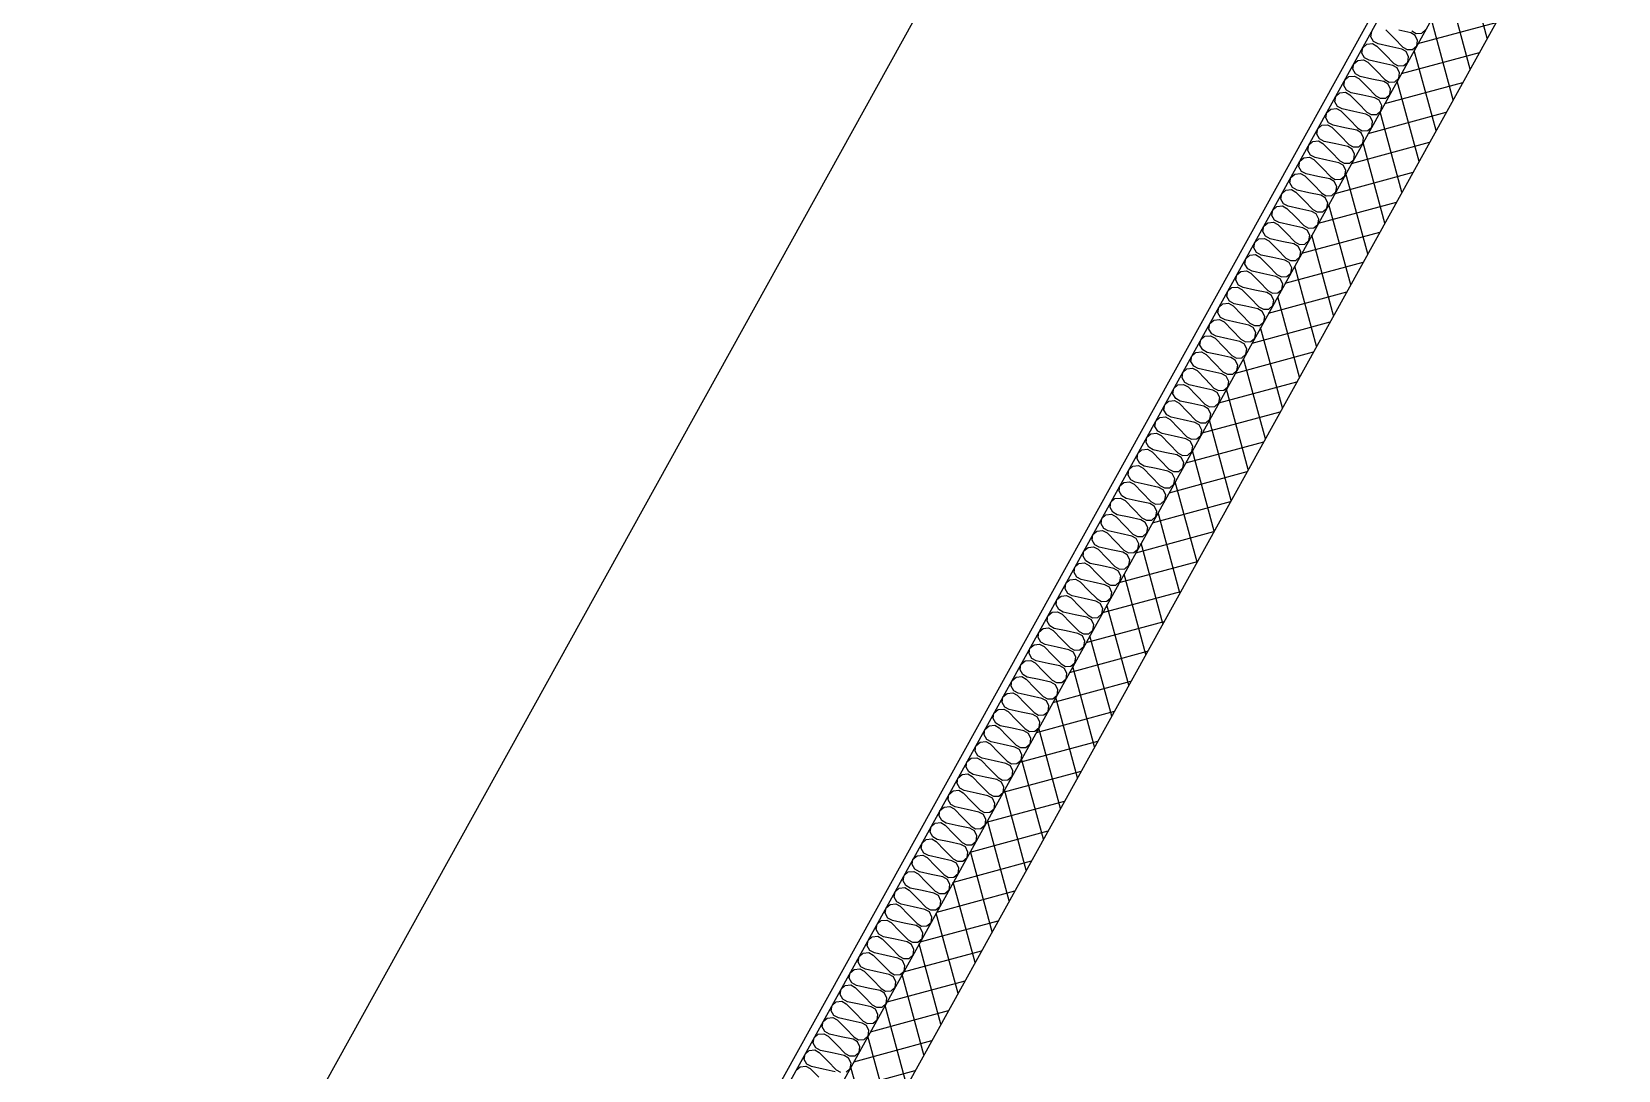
# Model space of a CAD drawing. Header units: millimetres. Extents: x -21000 to 567700, y 435000 to 850800.
# Drawn here: x 279980 to 284085, y 589809 to 592495 of the extents above; entities that cross this region are included whole.
import ezdxf
from ezdxf.xclip import XClip

# ---------------------------------------------------------------- set-up
doc = ezdxf.new("R2010")
doc.units = ezdxf.units.MM
doc.header["$LTSCALE"] = 700
doc.header["$XCLIPFRAME"] = 2
doc.linetypes.add('AB_Pbase$0$주차장기둥$0$CEN', pattern=[62, 60, -1, 0, -1])
doc.layers.get('0').update_dxf_attribs({"color": 2})
for name, color, linetype in [('AB_Pbase$0$ELE8', 8, 'Continuous'), ('AB_Pbase$0$FIN', 6, 'Continuous'), ('AB_Pbase$0$HAT-BR', 5, 'Continuous'), ('AB_Pbase$0$INS', 8, 'Continuous'), ('AB_Pbase$0$WAL', 3, 'Continuous'), ('AB_Pbase$0$주차장기둥$0$CEN_P', 244, 'AB_Pbase$0$주차장기둥$0$CEN')]:
    doc.layers.add(name, color=color, linetype=linetype)

# ---------------------------------------------------------------- blocks, each defined once
blk = doc.blocks.new('AB_Pbase$0$주차장기둥$0$cen 2bl 지하')
at = {"layer": 'AB_Pbase$0$주차장기둥$0$CEN_P', "color": 5}
blk.add_line((-17985.7, 66583), (-17985.7, 259281.2), dxfattribs=at)
blk = doc.blocks.new('AB_Pbase$0$주차장기둥')
at = {"rotation": 1.99999810188403}
blk.add_blockref('AB_Pbase$0$주차장기둥$0$cen 2bl 지하', (36991.8, -11666.7), dxfattribs=at)
blk = doc.blocks.new('AB_Pbase')
at = {"layer": 'AB_Pbase$0$ELE8'}
h = blk.add_hatch(dxfattribs=at)
h.set_pattern_fill('NET', color=256, scale=20, angle=15.182184)
h.paths.add_polyline_path([(273083.7, 576687.4), (271540, 577543.1), (269067.7, 573082.9), (269198.9, 573010.2), (271598.5, 577339.2), (273011, 576556.2)])
h.paths.add_polyline_path([(271036.4, 571991.6), (269969.4, 572583.1), (269896.7, 572451.9), (270963.7, 571860.4)])
h.paths.add_polyline_path([(267533.6, 573933.3), (268338.2, 573487.2), (268265.5, 573356), (267460.8, 573802.1)])
h.paths.add_polyline_path([(265762.5, 574915), (265689.7, 574783.8), (266666.9, 574242.1), (266739.6, 574373.3)])
h.paths.add_polyline_path([(282834.2, 606034.8), (283184, 605840.9), (283169.5, 605814.7), (283344.4, 605717.8), (283358.9, 605743.9), (283971.2, 605404.6), (286695.8, 610320), (286564.6, 610392.7), (286254.3, 609833), (283267.5, 611488.6), (283194.8, 611357.4), (286181.6, 609701.8), (283912.7, 605608.5), (280799.1, 607334.5), (280726.3, 607203.3), (282834.2, 606034.9)])
h.paths.add_polyline_path([(284863.4, 564098.5), (284936.1, 564229.7), (285618.3, 563851.5), (285545.6, 563720.4)])
h.paths.add_polyline_path([(288106.1, 564564.9), (288237.3, 564492.2), (288615.4, 565174.4), (288484.2, 565247.1)])
h.paths.add_polyline_path([(287614.8, 563328), (287687.5, 563459.2), (288859.5, 562809.5), (288786.8, 562678.3)])
h.paths.add_polyline_path([(290056.1, 561894.8), (289924.9, 561967.5), (289110.4, 560498.1), (289241.6, 560425.4)])
h.paths.add_polyline_path([(281687.8, 603760.5), (279492.5, 604977.4), (279630.7, 605226.6), (279761.9, 605153.9), (279696.4, 605035.8), (281760.5, 603891.7), (281687.8, 603760.5)])
h.paths.add_polyline_path([(282125.1, 603518.1), (286585.7, 601045.6), (286658.4, 601176.7), (282197.8, 603649.3), (282125.1, 603518.1)])
h.paths.add_polyline_path([(287197.9, 600706.2), (287270.6, 600837.4), (288119, 600367.1), (274239.1, 575327.1), (274107.9, 575399.8), (274340.4, 575819.3), (273623.2, 576216.8), (273695.9, 576348), (274413.1, 575950.5), (287915.1, 600308.6), (287197.9, 600706.2)])
at = {"layer": 'AB_Pbase$0$HAT-BR'}
h = blk.add_hatch(dxfattribs=at)
h.set_pattern_fill('ANSI31', color=256, scale=20, angle=145)
h.paths.add_polyline_path([(235929.4, 604527.6), (236063.8, 604661.9), (238153, 602571.6), (240063.6, 606018.4), (240229.8, 605926.3), (238280.5, 602409.7), (237010.4, 601140.3), (237826.9, 600323.4), (237692.5, 600189.1), (236741.7, 601140.4), (238029, 602427)])
h.paths.add_polyline_path([(238632.8, 599517.1), (232550.1, 593437.5), (232684.4, 593303.2), (238767.1, 599382.7)])
h.paths.add_polyline_path([(239573, 598576.4), (244422.5, 593724.3), (238339.7, 587644.8), (238205.4, 587779.2), (244153.8, 593724.4), (239438.6, 598442)])
h.paths.add_polyline_path([(253366.3, 576146.8), (254890.9, 574621.3), (254756.5, 574487), (253231.9, 576012.5)], flags=17)
h.paths.add_polyline_path([(246954.3, 581883.1), (245525.6, 580455.2), (245391.3, 580589.5), (246820, 582017.5)])
h.paths.add_polyline_path([(247173.6, 582371), (252407.6, 587602.2), (252541.9, 587467.8), (247308, 582236.6)])
h.paths.add_polyline_path([(260580.1, 582120.7), (261142.4, 583135.1), (260976.2, 583227.2), (260414, 582212.8)], flags=17)
h.paths.add_polyline_path([(263886.9, 576046.1), (264234.4, 575698.5), (264194.3, 575658.4), (265114.4, 575148.5), (265206.5, 575314.6)])
edge = h.paths.add_edge_path()
edge.add_line((263638.9, 581842.7), (261303.6, 583137.2))
edge.add_line((261303.6, 583137.2), (261395.8, 583303.3))
edge.add_line((261395.8, 583303.3), (265930.7, 580789.6))
edge.add_line((265930.7, 580789.6), (269809.1, 587786.6))
edge.add_line((269809.1, 587786.6), (269975.3, 587694.4))
edge.add_line((269975.3, 587694.4), (266096.8, 580697.5))
edge.add_line((266096.8, 580697.5), (266534.1, 580455.1))
edge.add_line((266534.1, 580455.1), (266442, 580288.9))
edge.add_line((266442, 580288.9), (263805.1, 581750.6))
edge.add_line((263638.9, 581842.7), (262485.1, 579761.3))
edge.add_line((263805.1, 581750.6), (261405.4, 577421.6))
edge.add_line((262393, 579595.1), (259935.3, 580957.4))
edge.add_line((262485.1, 579761.3), (259861.3, 581215.7))
edge.add_line((262393, 579595.1), (261239.3, 577513.7))
edge.add_line((259861.3, 581215.7), (259168.1, 579965.2))
edge.add_line((259334.3, 579873.1), (259168.1, 579965.2))
edge.add_line((259935.3, 580957.4), (259334.3, 579873.1))
edge.add_line((261239.3, 577513.7), (258615.4, 578968.1))
edge.add_line((258615.4, 578968.1), (258523.3, 578802))
edge.add_line((258523.3, 578802), (263739.4, 575910.6))
edge.add_line((263739.4, 575910.6), (263879.2, 576050.4))
edge.add_line((263879.2, 576050.4), (261405.4, 577421.6))
edge = h.paths.add_edge_path()
edge.add_line((273761.7, 610263.5), (273411.9, 610457.4))
edge.add_line((273411.9, 610457.4), (273281, 610221.2))
edge.add_line((273281, 610221.2), (271837.9, 611021.2))
edge.add_line((271837.9, 611021.2), (270579.8, 608751.5))
edge.add_line((270579.8, 608751.5), (267899.1, 610237.5))
edge.add_line((267899.1, 610237.5), (268345.1, 611042.1))
edge.add_line((268345.1, 611042.1), (267907.8, 611284.5))
edge.add_line((267907.8, 611284.5), (267461.8, 610479.9))
edge.add_line((267461.8, 610479.9), (264676.1, 612024))
edge.add_line((264676.1, 612024), (266867.4, 615977.3))
edge.add_line((266867.4, 615977.3), (266701.3, 616069.4))
edge.add_line((266701.3, 616069.4), (265295.3, 613533))
edge.add_line((265295.3, 613533), (264945.5, 613726.9))
edge.add_line((264945.5, 613726.9), (264853.4, 613560.7))
edge.add_line((264853.4, 613560.7), (265203.2, 613366.8))
edge.add_line((265203.2, 613366.8), (264417.8, 611949.9))
edge.add_line((264417.8, 611949.9), (276229.5, 605402.6))
edge.add_line((276229.5, 605402.6), (278088.8, 608756.8))
edge.add_line((278088.8, 608756.8), (278565.5, 608492.5))
edge.add_line((278565.5, 608492.5), (278798.2, 608912.4))
edge.add_line((278798.2, 608912.4), (278719.4, 608956))
edge.add_line((278719.4, 608956), (278578.9, 608702.3))
edge.add_line((278578.9, 608702.3), (278093.4, 608971.4))
edge.add_line((278093.4, 608971.4), (278825.5, 610292.1))
edge.add_line((278825.5, 610292.1), (278746.8, 610335.7))
edge.add_line((278746.8, 610335.7), (278092.3, 609155))
edge.add_line((278092.3, 609155), (277414.5, 609530.7))
edge.add_line((277414.5, 609530.7), (277370.8, 609452))
edge.add_line((277370.8, 609452), (278048.7, 609076.3))
edge.add_line((278048.7, 609076.3), (276155.5, 605660.9))
edge.add_line((276155.5, 605660.9), (275027.2, 606286.3))
edge.add_line((275027.2, 606286.3), (275473.2, 607090.9))
edge.add_line((275473.2, 607090.9), (275394.5, 607134.6))
edge.add_line((275394.5, 607134.6), (274948.5, 606329.9))
edge.add_line((274948.5, 606329.9), (274668.6, 606485.1))
edge.add_line((274668.6, 606485.1), (275114.6, 607289.7))
edge.add_line((275114.6, 607289.7), (275035.9, 607333.3))
edge.add_line((275035.9, 607333.3), (274589.9, 606528.7))
edge.add_line((274589.9, 606528.7), (270746, 608659.4))
edge.add_line((270746, 608659.4), (271911.9, 610762.9))
edge.add_line((271911.9, 610762.9), (273538.7, 609861.1))
edge.add_line((273538.7, 609861.1), (273766.6, 610272.2))
h.paths.add_polyline_path([(249823.9, 630123.9), (248214.6, 631015.9), (248122.5, 630849.7), (249731.8, 629957.7)])
h.paths.add_polyline_path([(264448.6, 621462.8), (264706.6, 621319.7), (264798.7, 621485.9), (263959.1, 621951.3), (263866.9, 621785.1), (264282.4, 621554.9), (263271.6, 619731.3), (263437.7, 619639.2)])
h.paths.add_polyline_path([(269499.6, 619034.5), (268660, 619499.9), (268567.9, 619333.7), (269048.9, 619067.1), (267972.6, 617125.4), (268138.8, 617033.3), (269215.1, 618975), (269407.5, 618868.3)])
h.paths.add_polyline_path([(278950.9, 618872.1), (277573.4, 619635.6), (275440.2, 615787.3), (272265.3, 617547.2), (272173.2, 617381), (274499.7, 616091.4), (273527.6, 614337.8), (273693.8, 614245.7), (274665.9, 615999.3), (276004, 615257.5), (276166.4, 615550.5), (275676.7, 615822), (277647.4, 619377.4), (278858.8, 618705.9)])
h.paths.add_polyline_path([(271683.5, 616497.6), (271517.4, 616589.7), (270492, 614739.9), (270658.2, 614647.8)])
h.paths.add_polyline_path([(266121, 619581), (265095.6, 617731.2), (264929.4, 617823.3), (265954.8, 619673.1)])
h.paths.add_polyline_path([(264405.1, 617124.9), (264497.2, 617291.1), (264296.1, 617402.6), (264203.9, 617236.4)])
edge = h.paths.add_edge_path()
edge.add_line((261140, 623342.4), (261232.1, 623508.6))
edge.add_line((261232.1, 623508.6), (257484.4, 625586))
edge.add_line((257484.4, 625586), (257392.3, 625419.8))
edge.add_line((257392.3, 625419.8), (258756.7, 624663.5))
edge.add_line((258756.7, 624663.5), (257030.8, 621549.9))
edge.add_line((257030.8, 621549.9), (255666.4, 622306.2))
edge.add_line((255666.4, 622306.2), (255622.7, 622227.5))
edge.add_line((255622.7, 622227.5), (256987.1, 621471.2))
edge.add_line((256987.1, 621471.2), (256735, 621016.4))
edge.add_line((256735, 621016.4), (256813.8, 620972.7))
edge.add_line((256813.8, 620972.7), (258835.4, 624619.9))
edge.add_line((258835.4, 624619.9), (261140, 623342.4))
h.paths.add_polyline_path([(252295.3, 623557.4), (252251.7, 623478.7), (252800.5, 623174.5), (252844.1, 623253.2)], flags=17)
h.paths.add_polyline_path([(278024, 614023.5), (278741.6, 615317.9), (277798.7, 613617.1), (277877.5, 613573.4), (278119.7, 614010.5), (279335.4, 613336.6), (279379.1, 613415.3), (278163.4, 614089.2), (278820.3, 615274.3), (278741.6, 615317.9)])
h.paths.add_polyline_path([(276999.8, 611990.1), (277047.9, 611963.4), (276926.7, 611744.8), (276799.9, 611815.1), (277163.5, 612471), (277242.2, 612427.4)], flags=17)
h.paths.add_polyline_path([(275349.5, 612653.4), (275456.1, 612845.8), (275766.5, 612673.7), (275659.8, 612481.3)], flags=17)
h.paths.add_polyline_path([(274915.1, 612859.8), (274748.9, 612952), (274506.5, 612514.6), (274672.7, 612422.5)], flags=17)
h.paths.add_polyline_path([(279024.5, 610867.8), (280144.5, 612888.1), (280223.2, 612844.5), (279103.3, 610824.1)])
h.paths.add_polyline_path([(279601.8, 610547.8), (280721.7, 612568.2), (280800.4, 612524.5), (279680.5, 610504.2)])
edge = h.paths.add_edge_path()
edge.add_line((268115.9, 579441.1), (268710.6, 579111.4))
edge.add_line((268710.6, 579111.4), (268676.7, 579050.2))
edge.add_line((268676.7, 579050.2), (271436.1, 577520.6))
edge.add_line((271436.1, 577520.6), (271470, 577581.9))
edge.add_line((271470, 577581.9), (271528.2, 577686.8))
edge.add_line((271528.2, 577686.8), (268174.1, 579546.1))
edge.add_line((268174.1, 579546.1), (268115.9, 579441.1))
h.paths.add_polyline_path([(252546, 576288.4), (251117.3, 574860.5), (254615.6, 571360.4), (257807.1, 577118), (257640.9, 577210.2), (255736.8, 573775), (255682.7, 573829.2), (255548.3, 573694.9), (255641, 573602.1), (254521.2, 571582.1), (251315.3, 574789.7), (252680.4, 576154.1)])
h.paths.add_polyline_path([(254748.7, 622094.5), (254457.8, 621569.8), (254624, 621477.7), (254914.9, 622002.4)], flags=17)
h.paths.add_polyline_path([(260390.1, 620339.5), (260224, 620431.6), (261377.8, 622513.2), (261544, 622421.1)])
h.paths.add_polyline_path([(246694.2, 601788.4), (244262.8, 603136.2), (244354.9, 603302.4), (246786.3, 601954.6)])
h.paths.add_polyline_path([(264513.8, 616681.6), (263362.4, 614604.4), (263948.4, 614279.6), (263856.3, 614113.4), (262500.6, 614864.9), (262592.7, 615031.1), (263196.2, 614696.5), (264347.6, 616773.8)])
h.paths.add_polyline_path([(251505.8, 616203), (251413.7, 616036.9), (267384.3, 607184.2), (267476.4, 607350.4)])
h.paths.add_polyline_path([(271057.7, 605148), (274188.8, 603412.4), (272429, 600237.5), (270189.9, 601478.7), (270097.8, 601312.5), (274624, 598803.6), (274716.1, 598969.8), (272595.1, 600145.4), (274355, 603320.3), (277464.3, 601596.8), (270405.5, 588862.3), (265870.5, 591376.1), (265778.4, 591209.9), (270479.5, 588604), (277722.6, 601670.9), (271149.8, 605314.2)])
h.paths.add_polyline_path([(255481.8, 630440.5), (255389.7, 630274.4), (255792, 630051.4), (254296.4, 627353.1), (254375.1, 627309.5), (255870.8, 630007.7), (258726.4, 628424.8), (257230.8, 625726.6), (257396.9, 625634.5), (258984.7, 628498.9)])
h.paths.add_polyline_path([(252754.7, 624571.9), (253714.6, 626303.6), (253793.4, 626260), (252833.4, 624528.2)])
h.paths.add_polyline_path([(271454, 617733.9), (271546.1, 617900.1), (271143.9, 618123.1), (271051.8, 617956.9)])
h.paths.add_polyline_path([(274129.6, 612597.8), (274173.2, 612676.5), (272975, 613340.7), (272679.2, 612807.2), (272845.4, 612715.1), (273097.5, 613169.9)], flags=17)
h.paths.add_polyline_path([(261119, 615848), (261285.2, 615755.9), (262691.1, 618292.3), (262525, 618384.4)])
h.paths.add_polyline_path([(261302.7, 615746.2), (261210.6, 615580), (261503.6, 615417.6), (261595.7, 615583.7)], flags=17)
h.paths.add_polyline_path([(260779.6, 615235.7), (260945.8, 615143.6), (260407.7, 614172.8), (247559.5, 621294.6), (247428.3, 621367.4), (245110.6, 622652.1), (245202.7, 622818.3), (246042.3, 622352.9), (246488.4, 623157.5), (246654.5, 623065.4), (246208.5, 622260.8), (248062.7, 621233), (249400.8, 623646.9), (248952.5, 623895.4), (248996.2, 623974.1), (249984.5, 623426.3), (249940.9, 623347.5), (249479.5, 623603.3), (248141.4, 621189.3), (250017.5, 620149.4), (251359.6, 622570.7), (250948.5, 622798.5), (250988.1, 622869.9), (251939.3, 622342.7), (251895.6, 622264), (251434.3, 622519.7), (250096.2, 620105.8), (252811.9, 618600.4), (253257.9, 619405.1), (253336.6, 619361.5), (252890.6, 618556.8), (253257.9, 618353.2), (254159.7, 619980), (253792.3, 620183.6), (253676, 619973.7), (253597.3, 620017.3), (253905.1, 620572.7), (254071.3, 620480.6), (253971.9, 620301.3), (254627.9, 619937.7), (254535.8, 619771.5), (254238.4, 619936.4), (253336.7, 618309.6), (254613.6, 617601.7), (255607.5, 619394.7), (255773.6, 619302.6), (254779.8, 617509.6), (260333.6, 614431.1)])
h.paths.add_polyline_path([(251257.3, 624727.3), (251091.2, 624819.4), (250887.5, 624452.1), (248071, 626013.3), (247978.9, 625847.1), (247979.1, 625847), (246827.7, 623769.8), (246993.9, 623677.6), (248145.3, 625754.9), (251552, 623866.5), (251644.1, 624032.7), (251053.7, 624359.9)])
h.paths.add_polyline_path([(239278.8, 608614.4), (239444.9, 608522.3), (239503.1, 608627.2), (240058.5, 608319.4), (240150.6, 608485.5), (239595.2, 608793.4), (239937, 609410), (239416.6, 609698.5), (239373, 609619.7), (239727.2, 609423.4)], flags=17)
h.paths.add_polyline_path([(249096, 617321.6), (249188.1, 617487.8), (246328.1, 619073.1), (246196.9, 619145.8), (244727.6, 619960.3), (244635.4, 619794.1)])
h.paths.add_polyline_path([(244912.1, 609773.6), (245004.2, 609939.8), (238523.3, 613532.3), (235245.5, 607619), (234042, 606416.1), (235434.6, 605022.7), (235569, 605157.1), (234240, 606486.8), (235318, 607564.2), (236122.2, 609014.9), (238706.7, 607582.3), (238270.4, 606795.2), (238991.9, 606395.2), (239084, 606561.4), (238528.6, 606869.2), (239047.4, 607805.1), (238881.2, 607897.2), (238798.8, 607748.5), (238357.1, 607993.3), (239086.7, 609309.6), (239008, 609353.3), (238278.4, 608037), (236214.3, 609181.1), (238509.9, 613322.4), (242795.5, 610946.9), (241038.1, 607776.4), (241204.2, 607684.3), (242961.7, 610854.8)])
h.paths.add_polyline_path([(254770.9, 631457.8), (254937, 631365.6), (255145.7, 631742.1), (254979.5, 631834.2)])
h.paths.add_polyline_path([(254539.5, 630648.5), (254373.3, 630740.6), (254143, 630325.1), (253548.3, 630654.8), (253504.7, 630576.1), (254099.4, 630246.4), (253042.5, 628339.7), (251765.6, 629047.6), (252822.5, 630954.2), (252848.7, 630939.7), (252892.3, 631018.4), (252787.4, 631076.6), (251686.9, 629091.2), (250436.1, 629784.5), (250344, 629618.3), (251594.7, 628925), (250494.2, 626939.6), (250599.2, 626881.5), (250642.8, 626960.2), (250616.6, 626974.7), (251673.5, 628881.4), (252950.4, 628173.6), (251893.5, 626266.9), (251298.8, 626596.6), (251255.1, 626517.9), (251849.9, 626188.2), (251488.7, 625536.6), (251654.9, 625444.5)])
at = {"layer": 'AB_Pbase$0$FIN'}
for p, q in [((274358.6, 576140.8), (287724.8, 600254.1)), ((274366.4, 576113.6), (287752, 600261.9))]:
    blk.add_line(p, q, dxfattribs=at)
at = {"layer": 'AB_Pbase$0$INS'}
for points in [[(281957.5, 589808.4), (281968.1, 589817.6), (281982.7, 589819.2), (281994.2, 589812.8), (282016.1, 589790.3)], [(282058.3, 589804.7), (282027.7, 589811.3), (281997.1, 589818), (281985.6, 589824.4), (281978.6, 589836.5), (281980.8, 589850.4), (281991.4, 589859.6), (282005.9, 589861.1), (282017.5, 589854.7), (282039.4, 589832.3), (282061.2, 589809.9), (282072.8, 589803.5)], [(282086.8, 589804), (282097.4, 589813.2), (282099.6, 589827.1), (282093.2, 589840.2), (282081.6, 589846.6), (282051, 589853.3), (282020.4, 589860), (282008.9, 589866.4), (282001.9, 589878.5), (282004.1, 589892.4), (282014.7, 589901.6), (282029.2, 589903.1), (282040.8, 589896.7), (282062.6, 589874.3), (282084.5, 589851.9), (282096.1, 589845.5), (282110, 589846), (282120.6, 589855.2), (282122.8, 589869.1), (282116.4, 589882.2), (282104.9, 589888.6), (282074.3, 589895.3), (282043.7, 589902), (282032.1, 589908.4), (282025.1, 589920.5), (282027.3, 589934.4), (282037.9, 589943.6), (282052.5, 589945.1), (282064, 589938.7), (282085.9, 589916.3), (282107.8, 589893.9), (282119.3, 589887.5), (282133.3, 589887.9), (282143.9, 589897.2), (282146.1, 589911), (282139.7, 589924.2), (282128.1, 589930.6), (282097.5, 589937.3), (282066.9, 589943.9), (282055.4, 589950.3), (282048.4, 589962.5), (282050.6, 589976.3), (282061.2, 589985.6), (282075.8, 589987.1), (282087.3, 589980.7), (282109.2, 589958.3), (282131.1, 589935.8), (282142.6, 589929.4), (282156.6, 589929.9), (282167.2, 589939.1), (282169.4, 589953), (282163, 589966.2), (282151.4, 589972.6), (282120.8, 589979.3), (282090.2, 589985.9), (282078.7, 589992.3), (282071.7, 590004.4), (282073.9, 590018.3), (282084.5, 590027.5), (282099, 590029.1), (282110.6, 590022.7), (282132.5, 590000.2), (282154.3, 589977.8), (282165.9, 589971.4), (282179.9, 589971.9), (282190.5, 589981.1), (282192.7, 589995), (282186.2, 590008.2), (282174.7, 590014.6), (282144.1, 590021.2), (282113.5, 590027.9), (282101.9, 590034.3), (282094.9, 590046.4), (282097.1, 590060.3), (282107.7, 590069.5), (282122.3, 590071), (282133.8, 590064.6), (282155.7, 590042.2), (282177.6, 590019.8), (282189.1, 590013.4), (282203.1, 590013.9), (282213.7, 590023.1), (282215.9, 590037), (282209.5, 590050.1), (282198, 590056.5), (282167.4, 590063.2), (282136.8, 590069.9), (282125.2, 590076.3), (282118.2, 590088.4), (282120.4, 590102.3), (282131, 590111.5), (282145.6, 590113), (282157.1, 590106.6), (282179, 590084.2), (282200.9, 590061.8), (282212.4, 590055.4), (282226.4, 590055.9), (282237, 590065.1), (282239.2, 590079), (282232.8, 590092.1), (282221.2, 590098.5), (282190.6, 590105.2), (282160, 590111.9), (282148.5, 590118.3), (282141.5, 590130.4), (282143.7, 590144.3), (282154.3, 590153.5), (282168.8, 590155), (282180.4, 590148.6), (282202.3, 590126.2), (282224.1, 590103.8), (282235.7, 590097.4), (282249.7, 590097.9), (282260.3, 590107.1), (282262.5, 590120.9), (282256, 590134.1), (282244.5, 590140.5), (282213.9, 590147.2), (282183.3, 590153.9), (282171.8, 590160.3), (282164.7, 590172.4), (282167, 590186.2), (282177.5, 590195.5), (282192.1, 590197), (282203.7, 590190.6), (282225.5, 590168.2), (282247.4, 590145.8), (282259, 590139.4), (282272.9, 590139.8), (282283.5, 590149.1), (282285.7, 590162.9), (282279.3, 590176.1), (282267.8, 590182.5), (282237.2, 590189.2), (282206.6, 590195.8), (282195, 590202.2), (282188, 590214.4), (282190.2, 590228.2), (282200.8, 590237.4), (282215.4, 590239), (282226.9, 590232.6), (282248.8, 590210.2), (282270.7, 590187.7), (282282.2, 590181.3), (282296.2, 590181.8), (282306.8, 590191), (282309, 590204.9), (282302.6, 590218.1), (282291, 590224.5), (282260.4, 590231.1), (282229.8, 590237.8), (282218.3, 590244.2), (282211.3, 590256.3), (282213.5, 590270.2), (282224.1, 590279.4), (282238.7, 590281), (282250.2, 590274.6), (282272.1, 590252.1), (282294, 590229.7), (282305.5, 590223.3), (282319.5, 590223.8), (282330.1, 590233), (282332.3, 590246.9), (282325.9, 590260.1), (282314.3, 590266.5), (282283.7, 590273.1), (282253.1, 590279.8), (282241.6, 590286.2), (282234.6, 590298.3), (282236.8, 590312.2), (282247.4, 590321.4), (282261.9, 590322.9), (282273.5, 590316.5), (282295.3, 590294.1), (282317.2, 590271.7), (282328.8, 590265.3), (282342.8, 590265.8), (282353.4, 590275), (282355.6, 590288.9), (282349.1, 590302), (282337.6, 590308.4), (282307, 590315.1), (282276.4, 590321.8), (282264.8, 590328.2), (282257.8, 590340.3), (282260, 590354.2), (282270.6, 590363.4), (282285.2, 590364.9), (282296.7, 590358.5), (282318.6, 590336.1), (282340.5, 590313.7), (282352, 590307.3), (282366, 590307.8), (282376.6, 590317), (282378.8, 590330.9), (282372.4, 590344), (282360.9, 590350.4), (282330.3, 590357.1), (282299.7, 590363.8), (282288.1, 590370.2), (282281.1, 590382.3), (282283.3, 590396.2), (282293.9, 590405.4), (282308.5, 590406.9), (282320, 590400.5), (282341.9, 590378.1), (282363.8, 590355.7), (282375.3, 590349.3), (282389.3, 590349.7), (282399.9, 590359), (282402.1, 590372.8), (282395.7, 590386), (282384.1, 590392.4), (282353.5, 590399.1), (282322.9, 590405.7), (282311.4, 590412.1), (282304.4, 590424.3), (282306.6, 590438.1), (282317.2, 590447.3), (282331.7, 590448.9), (282343.3, 590442.5), (282365.2, 590420.1), (282387, 590397.6), (282398.6, 590391.2), (282412.6, 590391.7), (282423.2, 590400.9), (282425.4, 590414.8), (282418.9, 590428), (282407.4, 590434.4), (282376.8, 590441.1), (282346.2, 590447.7), (282334.7, 590454.1), (282327.6, 590466.2), (282329.8, 590480.1), (282340.4, 590489.3), (282355, 590490.9), (282366.6, 590484.5), (282388.4, 590462), (282410.3, 590439.6), (282421.9, 590433.2), (282435.8, 590433.7), (282446.4, 590442.9), (282448.6, 590456.8), (282442.2, 590470), (282430.7, 590476.4), (282400.1, 590483), (282369.5, 590489.7), (282357.9, 590496.1), (282350.9, 590508.2), (282353.1, 590522.1), (282363.7, 590531.3), (282378.3, 590532.8), (282389.8, 590526.4), (282411.7, 590504), (282433.6, 590481.6), (282445.1, 590475.2), (282459.1, 590475.7), (282469.7, 590484.9), (282471.9, 590498.8), (282465.5, 590511.9), (282453.9, 590518.3), (282423.3, 590525), (282392.7, 590531.7), (282381.2, 590538.1), (282374.2, 590550.2), (282376.4, 590564.1), (282387, 590573.3), (282401.6, 590574.8), (282413.1, 590568.4), (282435, 590546), (282456.8, 590523.6), (282468.4, 590517.2), (282482.4, 590517.7), (282493, 590526.9), (282495.2, 590540.8), (282488.8, 590553.9), (282477.2, 590560.3), (282446.6, 590567), (282416, 590573.7), (282404.5, 590580.1), (282397.5, 590592.2), (282399.7, 590606.1), (282410.3, 590615.3), (282424.8, 590616.8), (282436.4, 590610.4), (282458.2, 590588), (282480.1, 590565.6), (282491.7, 590559.2), (282505.7, 590559.7), (282516.2, 590568.9), (282518.5, 590582.7), (282512, 590595.9), (282500.5, 590602.3), (282469.9, 590609), (282439.3, 590615.7), (282427.7, 590622.1), (282420.7, 590634.2), (282422.9, 590648), (282433.5, 590657.3), (282448.1, 590658.8), (282459.6, 590652.4), (282481.5, 590630), (282503.4, 590607.6), (282514.9, 590601.2), (282528.9, 590601.6), (282539.5, 590610.9), (282541.7, 590624.7), (282535.3, 590637.9), (282523.8, 590644.3), (282493.2, 590651), (282462.5, 590657.6), (282451, 590664), (282444, 590676.2), (282446.2, 590690), (282456.8, 590699.2), (282471.4, 590700.8), (282482.9, 590694.4), (282504.8, 590672), (282526.7, 590649.5), (282538.2, 590643.1), (282552.2, 590643.6), (282562.8, 590652.8), (282565, 590666.7), (282558.6, 590679.9), (282547, 590686.3), (282516.4, 590692.9), (282485.8, 590699.6), (282474.3, 590706), (282467.3, 590718.1), (282469.5, 590732), (282480.1, 590741.2), (282494.6, 590742.8), (282506.2, 590736.4), (282528.1, 590713.9), (282549.9, 590691.5), (282561.5, 590685.1), (282575.5, 590685.6), (282586.1, 590694.8), (282588.3, 590708.7), (282581.8, 590721.9), (282570.3, 590728.3), (282539.7, 590734.9), (282509.1, 590741.6), (282497.5, 590748), (282490.5, 590760.1), (282492.7, 590774), (282503.3, 590783.2), (282517.9, 590784.7), (282529.5, 590778.3), (282551.3, 590755.9), (282573.2, 590733.5), (282584.7, 590727.1), (282598.7, 590727.6), (282609.3, 590736.8), (282611.5, 590750.7), (282605.1, 590763.8), (282593.6, 590770.2), (282563, 590776.9), (282532.4, 590783.6), (282520.8, 590790), (282513.8, 590802.1), (282516, 590816), (282526.6, 590825.2), (282541.2, 590826.7), (282552.7, 590820.3), (282574.6, 590797.9), (282596.5, 590775.5), (282608, 590769.1), (282622, 590769.6), (282632.6, 590778.8), (282634.8, 590792.7), (282628.4, 590805.8), (282616.8, 590812.2), (282586.2, 590818.9), (282555.6, 590825.6), (282544.1, 590832), (282537.1, 590844.1), (282539.3, 590857.9), (282549.9, 590867.2), (282564.5, 590868.7), (282576, 590862.3), (282597.9, 590839.9), (282619.7, 590817.5), (282631.3, 590811.1), (282645.3, 590811.5), (282655.9, 590820.8), (282658.1, 590834.6), (282651.7, 590847.8), (282640.1, 590854.2), (282609.5, 590860.9), (282578.9, 590867.5), (282567.4, 590873.9), (282560.4, 590886.1), (282562.6, 590899.9), (282573.2, 590909.1), (282587.7, 590910.7), (282599.3, 590904.3), (282621.1, 590881.9), (282643, 590859.4), (282654.6, 590853), (282668.5, 590853.5), (282679.1, 590862.7), (282681.3, 590876.6), (282674.9, 590889.8), (282663.4, 590896.2), (282632.8, 590902.9), (282602.2, 590909.5), (282590.6, 590915.9), (282583.6, 590928), (282585.8, 590941.9), (282596.4, 590951.1), (282611, 590952.7), (282622.5, 590946.3), (282644.4, 590923.8), (282666.3, 590901.4), (282677.8, 590895), (282691.8, 590895.5), (282702.4, 590904.7), (282704.6, 590918.6), (282698.2, 590931.8), (282686.6, 590938.2), (282656, 590944.8), (282625.4, 590951.5), (282613.9, 590957.9), (282606.9, 590970), (282609.1, 590983.9), (282619.7, 590993.1), (282634.3, 590994.6), (282645.8, 590988.2), (282667.7, 590965.8), (282689.6, 590943.4), (282701.1, 590937), (282715.1, 590937.5), (282725.7, 590946.7), (282727.9, 590960.6), (282721.5, 590973.7), (282709.9, 590980.1), (282679.3, 590986.8), (282648.7, 590993.5), (282637.2, 590999.9), (282630.2, 591012), (282632.4, 591025.9), (282643, 591035.1), (282657.5, 591036.6), (282669.1, 591030.2), (282691, 591007.8), (282712.8, 590985.4), (282724.4, 590979), (282738.4, 590979.5), (282749, 590988.7), (282751.2, 591002.6), (282744.7, 591015.7), (282733.2, 591022.1), (282702.6, 591028.8), (282672, 591035.5), (282660.4, 591041.9), (282653.4, 591054), (282655.6, 591067.9), (282666.2, 591077.1), (282680.8, 591078.6), (282692.3, 591072.2), (282714.2, 591049.8), (282736.1, 591027.4), (282747.6, 591021), (282761.6, 591021.5), (282772.2, 591030.7), (282774.4, 591044.5), (282768, 591057.7), (282756.5, 591064.1), (282725.9, 591070.8), (282695.3, 591077.5), (282683.7, 591083.9), (282676.7, 591096), (282678.9, 591109.8), (282689.5, 591119.1), (282704.1, 591120.6), (282715.6, 591114.2), (282737.5, 591091.8), (282759.4, 591069.4), (282770.9, 591063), (282784.9, 591063.4), (282795.5, 591072.7), (282797.7, 591086.5), (282791.3, 591099.7), (282779.7, 591106.1), (282749.1, 591112.8), (282718.5, 591119.4), (282707, 591125.8), (282700, 591137.9), (282702.2, 591151.8), (282712.8, 591161), (282727.3, 591162.6), (282738.9, 591156.2), (282760.8, 591133.8), (282782.6, 591111.3), (282794.2, 591104.9), (282808.2, 591105.4), (282818.8, 591114.6), (282821, 591128.5), (282814.5, 591141.7), (282803, 591148.1), (282772.4, 591154.7), (282741.8, 591161.4), (282730.3, 591167.8), (282723.3, 591179.9), (282725.5, 591193.8), (282736, 591203), (282750.6, 591204.6), (282762.2, 591198.2), (282784, 591175.7), (282805.9, 591153.3), (282817.5, 591146.9), (282831.4, 591147.4), (282842, 591156.6), (282844.2, 591170.5), (282837.8, 591183.7), (282826.3, 591190.1), (282795.7, 591196.7), (282765.1, 591203.4), (282753.5, 591209.8), (282746.5, 591221.9), (282748.7, 591235.8), (282759.3, 591245), (282773.9, 591246.5), (282785.4, 591240.1), (282807.3, 591217.7), (282829.2, 591195.3), (282840.7, 591188.9), (282854.7, 591189.4), (282865.3, 591198.6), (282867.5, 591212.5), (282861.1, 591225.6), (282849.5, 591232), (282818.9, 591238.7), (282788.3, 591245.4), (282776.8, 591251.8), (282769.8, 591263.9), (282772, 591277.8), (282782.6, 591287), (282797.2, 591288.5), (282808.7, 591282.1), (282830.6, 591259.7), (282852.5, 591237.3), (282864, 591230.9), (282878, 591231.4), (282888.6, 591240.6), (282890.8, 591254.5), (282884.4, 591267.6), (282872.8, 591274), (282842.2, 591280.7), (282811.6, 591287.4), (282800.1, 591293.8), (282793.1, 591305.9), (282795.3, 591319.7), (282805.9, 591329), (282820.4, 591330.5), (282832, 591324.1), (282853.8, 591301.7), (282875.7, 591279.3), (282887.3, 591272.9), (282901.3, 591273.3), (282911.9, 591282.6), (282914.1, 591296.4), (282907.6, 591309.6), (282896.1, 591316), (282865.5, 591322.7), (282834.9, 591329.3), (282823.3, 591335.7), (282816.3, 591347.9), (282818.5, 591361.7), (282829.1, 591370.9), (282843.7, 591372.5), (282855.2, 591366.1), (282877.1, 591343.7), (282899, 591321.2), (282910.5, 591314.8), (282924.5, 591315.3), (282935.1, 591324.5), (282937.3, 591338.4), (282930.9, 591351.6), (282919.4, 591358), (282888.8, 591364.7), (282858.2, 591371.3), (282846.6, 591377.7), (282839.6, 591389.8), (282841.8, 591403.7), (282852.4, 591412.9), (282867, 591414.5), (282878.5, 591408.1), (282900.4, 591385.6), (282922.3, 591363.2), (282933.8, 591356.8), (282947.8, 591357.3), (282958.4, 591366.5), (282960.6, 591380.4), (282954.2, 591393.6), (282942.6, 591400), (282912, 591406.6), (282881.4, 591413.3), (282869.9, 591419.7), (282862.9, 591431.8), (282865.1, 591445.7), (282875.7, 591454.9), (282890.2, 591456.4), (282901.8, 591450), (282923.7, 591427.6), (282945.5, 591405.2), (282957.1, 591398.8), (282971.1, 591399.3), (282981.7, 591408.5), (282983.9, 591422.4), (282977.4, 591435.5), (282965.9, 591441.9), (282935.3, 591448.6), (282904.7, 591455.3), (282893.2, 591461.7), (282886.1, 591473.8), (282888.3, 591487.7), (282898.9, 591496.9), (282913.5, 591498.4), (282925.1, 591492), (282946.9, 591469.6), (282968.8, 591447.2), (282980.4, 591440.8), (282994.3, 591441.3), (283004.9, 591450.5), (283007.1, 591464.4), (283000.7, 591477.5), (282989.2, 591483.9), (282958.6, 591490.6), (282928, 591497.3), (282916.4, 591503.7), (282909.4, 591515.8), (282911.6, 591529.7), (282922.2, 591538.9), (282936.8, 591540.4), (282948.3, 591534), (282970.2, 591511.6), (282992.1, 591489.2), (283003.6, 591482.8), (283017.6, 591483.3), (283028.2, 591492.5), (283030.4, 591506.3), (283024, 591519.5), (283012.4, 591525.9), (282981.8, 591532.6), (282951.2, 591539.3), (282939.7, 591545.7), (282932.7, 591557.8), (282934.9, 591571.6), (282945.5, 591580.9), (282960.1, 591582.4), (282971.6, 591576), (282993.5, 591553.6), (283015.4, 591531.2), (283026.9, 591524.8), (283040.9, 591525.2), (283051.5, 591534.5), (283053.7, 591548.3), (283047.3, 591561.5), (283035.7, 591567.9), (283005.1, 591574.6), (282974.5, 591581.2), (282963, 591587.6), (282956, 591599.7), (282958.2, 591613.6), (282968.8, 591622.8), (282983.3, 591624.4), (282994.9, 591618), (283016.7, 591595.6), (283038.6, 591573.1), (283050.2, 591566.7), (283064.2, 591567.2), (283074.8, 591576.4), (283077, 591590.3), (283070.5, 591603.5), (283059, 591609.9), (283028.4, 591616.5), (282997.8, 591623.2), (282986.2, 591629.6), (282979.2, 591641.7), (282981.4, 591655.6), (282992, 591664.8), (283006.6, 591666.3), (283018.1, 591659.9), (283040, 591637.5), (283061.9, 591615.1), (283073.4, 591608.7), (283087.4, 591609.2), (283098, 591618.4), (283100.2, 591632.3), (283093.8, 591645.5), (283082.3, 591651.9), (283051.7, 591658.5), (283021.1, 591665.2), (283009.5, 591671.6), (283002.5, 591683.7), (283004.7, 591697.6), (283015.3, 591706.8), (283029.9, 591708.3), (283041.4, 591701.9), (283063.3, 591679.5), (283085.2, 591657.1), (283096.7, 591650.7), (283110.7, 591651.2), (283121.3, 591660.4), (283123.5, 591674.3), (283117.1, 591687.4), (283105.5, 591693.8), (283074.9, 591700.5), (283044.3, 591707.2), (283032.8, 591713.6), (283025.8, 591725.7), (283028, 591739.6), (283038.6, 591748.8), (283053.1, 591750.3), (283064.7, 591743.9), (283086.6, 591721.5), (283108.4, 591699.1), (283120, 591692.7), (283134, 591693.2), (283144.6, 591702.4), (283146.8, 591716.3), (283140.3, 591729.4), (283128.8, 591735.8), (283098.2, 591742.5), (283067.6, 591749.2), (283056, 591755.6), (283049, 591767.7), (283051.2, 591781.5), (283061.8, 591790.8), (283076.4, 591792.3), (283088, 591785.9), (283109.8, 591763.5), (283131.7, 591741.1), (283143.2, 591734.7), (283157.2, 591735.1), (283167.8, 591744.4), (283170, 591758.2), (283163.6, 591771.4), (283152.1, 591777.8), (283121.5, 591784.5), (283090.9, 591791.1), (283079.3, 591797.5), (283072.3, 591809.7), (283074.5, 591823.5), (283085.1, 591832.7), (283099.7, 591834.3), (283111.2, 591827.9), (283133.1, 591805.5), (283155, 591783), (283166.5, 591776.6), (283180.5, 591777.1), (283191.1, 591786.3), (283193.3, 591800.2), (283186.9, 591813.4), (283175.3, 591819.8), (283144.7, 591826.5), (283114.1, 591833.1), (283102.6, 591839.5), (283095.6, 591851.6), (283097.8, 591865.5), (283108.4, 591874.7), (283123, 591876.3), (283134.5, 591869.9), (283156.4, 591847.4), (283178.2, 591825), (283189.8, 591818.6), (283203.8, 591819.1), (283214.4, 591828.3), (283216.6, 591842.2), (283210.2, 591855.4), (283198.6, 591861.8), (283168, 591868.4), (283137.4, 591875.1), (283125.9, 591881.5), (283118.9, 591893.6), (283121.1, 591907.5), (283131.7, 591916.7), (283146.2, 591918.2), (283157.8, 591911.8), (283179.6, 591889.4), (283201.5, 591867), (283213.1, 591860.6), (283227, 591861.1), (283237.6, 591870.3), (283239.8, 591884.2), (283233.4, 591897.3), (283221.9, 591903.7), (283191.3, 591910.4), (283160.7, 591917.1), (283149.1, 591923.5), (283142.1, 591935.6), (283144.3, 591949.5), (283154.9, 591958.7), (283169.5, 591960.2), (283181, 591953.8), (283202.9, 591931.4), (283224.8, 591909), (283236.3, 591902.6), (283250.3, 591903.1), (283260.9, 591912.3), (283263.1, 591926.2), (283256.7, 591939.3), (283245.2, 591945.7), (283214.5, 591952.4), (283183.9, 591959.1), (283172.4, 591965.5), (283165.4, 591977.6), (283167.6, 591991.5), (283178.2, 592000.7), (283192.8, 592002.2), (283204.3, 591995.8), (283226.2, 591973.4), (283248.1, 591951), (283259.6, 591944.6), (283273.6, 591945.1), (283284.2, 591954.3), (283286.4, 591968.1), (283280, 591981.3), (283268.4, 591987.7), (283237.8, 591994.4), (283207.2, 592001.1), (283195.7, 592007.5), (283188.7, 592019.6), (283190.9, 592033.4), (283201.5, 592042.7), (283216, 592044.2), (283227.6, 592037.8), (283249.5, 592015.4), (283271.3, 591993), (283282.9, 591986.6), (283296.9, 591987), (283307.5, 591996.3), (283309.7, 592010.1), (283303.2, 592023.3), (283291.7, 592029.7), (283261.1, 592036.4), (283230.5, 592043), (283218.9, 592049.4), (283211.9, 592061.5), (283214.1, 592075.4), (283224.7, 592084.6), (283239.3, 592086.2), (283250.9, 592079.8), (283272.7, 592057.4), (283294.6, 592034.9), (283306.1, 592028.5), (283320.1, 592029), (283330.7, 592038.2), (283332.9, 592052.1), (283326.5, 592065.3), (283315, 592071.7), (283284.4, 592078.3), (283253.8, 592085), (283242.2, 592091.4), (283235.2, 592103.5), (283237.4, 592117.4), (283248, 592126.6), (283262.6, 592128.1), (283274.1, 592121.7), (283296, 592099.3), (283317.9, 592076.9), (283329.4, 592070.5), (283343.4, 592071), (283354, 592080.2), (283356.2, 592094.1), (283349.8, 592107.3), (283338.2, 592113.7), (283307.6, 592120.3), (283277, 592127), (283265.5, 592133.4), (283258.5, 592145.5), (283260.7, 592159.4), (283271.3, 592168.6), (283285.8, 592170.1), (283297.4, 592163.7), (283319.3, 592141.3), (283341.1, 592118.9), (283352.7, 592112.5), (283366.7, 592113), (283377.3, 592122.2), (283379.5, 592136.1), (283373, 592149.2), (283361.5, 592155.6), (283330.9, 592162.3), (283300.3, 592169), (283288.8, 592175.4), (283281.8, 592187.5), (283284, 592201.4), (283294.5, 592210.6), (283309.1, 592212.1), (283320.7, 592205.7), (283342.5, 592183.3), (283364.4, 592160.9), (283376, 592154.5), (283389.9, 592155), (283400.5, 592164.2), (283402.7, 592178.1), (283396.3, 592191.2), (283384.8, 592197.6), (283354.2, 592204.3), (283323.6, 592211), (283312, 592217.4), (283305, 592229.5), (283307.2, 592243.3), (283317.8, 592252.6), (283332.4, 592254.1), (283343.9, 592247.7), (283365.8, 592225.3), (283387.7, 592202.9), (283399.2, 592196.5), (283413.2, 592196.9), (283423.8, 592206.2), (283426, 592220), (283419.6, 592233.2), (283408, 592239.6), (283377.4, 592246.3), (283346.8, 592252.9), (283335.3, 592259.3), (283328.3, 592271.5), (283330.5, 592285.3), (283341.1, 592294.5), (283355.7, 592296.1), (283367.2, 592289.7), (283389.1, 592267.3), (283411, 592244.8), (283422.5, 592238.4), (283436.5, 592238.9), (283447.1, 592248.1), (283449.3, 592262), (283442.9, 592275.2), (283431.3, 592281.6), (283400.7, 592288.3), (283370.1, 592294.9), (283358.6, 592301.3), (283351.6, 592313.4), (283353.8, 592327.3), (283364.4, 592336.5), (283378.9, 592338.1), (283390.5, 592331.7), (283412.4, 592309.2), (283434.2, 592286.8), (283445.8, 592280.4), (283459.8, 592280.9), (283470.4, 592290.1), (283472.6, 592304), (283466.1, 592317.2), (283454.6, 592323.6), (283424, 592330.2), (283393.4, 592336.9), (283381.8, 592343.3), (283374.8, 592355.4), (283377, 592369.3), (283387.6, 592378.5), (283402.2, 592380), (283413.7, 592373.6), (283435.6, 592351.2), (283457.5, 592328.8), (283469, 592322.4), (283483, 592322.9), (283493.6, 592332.1), (283495.8, 592346), (283489.4, 592359.1), (283477.9, 592365.5), (283447.3, 592372.2), (283416.7, 592378.9), (283405.1, 592385.3), (283398.1, 592397.4), (283400.3, 592411.3), (283410.9, 592420.5), (283425.5, 592422), (283437, 592415.6), (283458.9, 592393.2), (283480.8, 592370.8), (283492.3, 592364.4), (283506.3, 592364.9), (283516.9, 592374.1), (283519.1, 592388), (283512.7, 592401.1), (283501.1, 592407.5), (283470.5, 592414.2), (283439.9, 592420.9), (283428.4, 592427.3), (283421.4, 592439.4), (283423.6, 592453.3), (283434.2, 592462.5), (283448.7, 592464), (283460.3, 592457.6), (283482.2, 592435.2), (283504, 592412.8), (283515.6, 592406.4), (283529.6, 592406.9), (283540.2, 592416.1), (283542.4, 592429.9), (283535.9, 592443.1), (283524.4, 592449.5), (283493.8, 592456.2), (283463.2, 592462.9), (283451.7, 592469.3), (283444.6, 592481.4), (283446.8, 592495.2)], [(283483.6, 592499.6), (283505.4, 592477.2), (283527.3, 592454.8), (283538.9, 592448.4), (283552.8, 592448.8), (283563.4, 592458.1), (283565.6, 592471.9), (283559.2, 592485.1), (283547.7, 592491.5), (283517.1, 592498.2)], [(283550.6, 592496.7), (283562.1, 592490.3), (283576.1, 592490.8), (283586.7, 592500)]]:
    blk.add_lwpolyline(points, dxfattribs=at)
at = {"layer": 'AB_Pbase$0$WAL'}
blk.add_lwpolyline([(287197.9, 600706.2), (287270.6, 600837.4), (288119, 600367.1), (274239.1, 575327.1), (274107.9, 575399.8), (274340.4, 575819.3), (273623.2, 576216.8), (273695.9, 576348), (274413.1, 575950.5), (287915.1, 600308.6), (287197.9, 600706.2)], close=True, dxfattribs=at)
at = {"rotation": 329.0000000345588}
blk.add_blockref('AB_Pbase$0$주차장기둥', (231892.5, 539971.5), dxfattribs=at)

msp = doc.modelspace()

# ---------------------------------------------------------------- block references
ref = msp.add_blockref('AB_Pbase', (0, 0))
XClip(ref).set_block_clipping_path([(-0.000000015, 445500.0000000148), (493845.7187941075, 839949.3912975936)])

doc.saveas('drawing.dxf')
